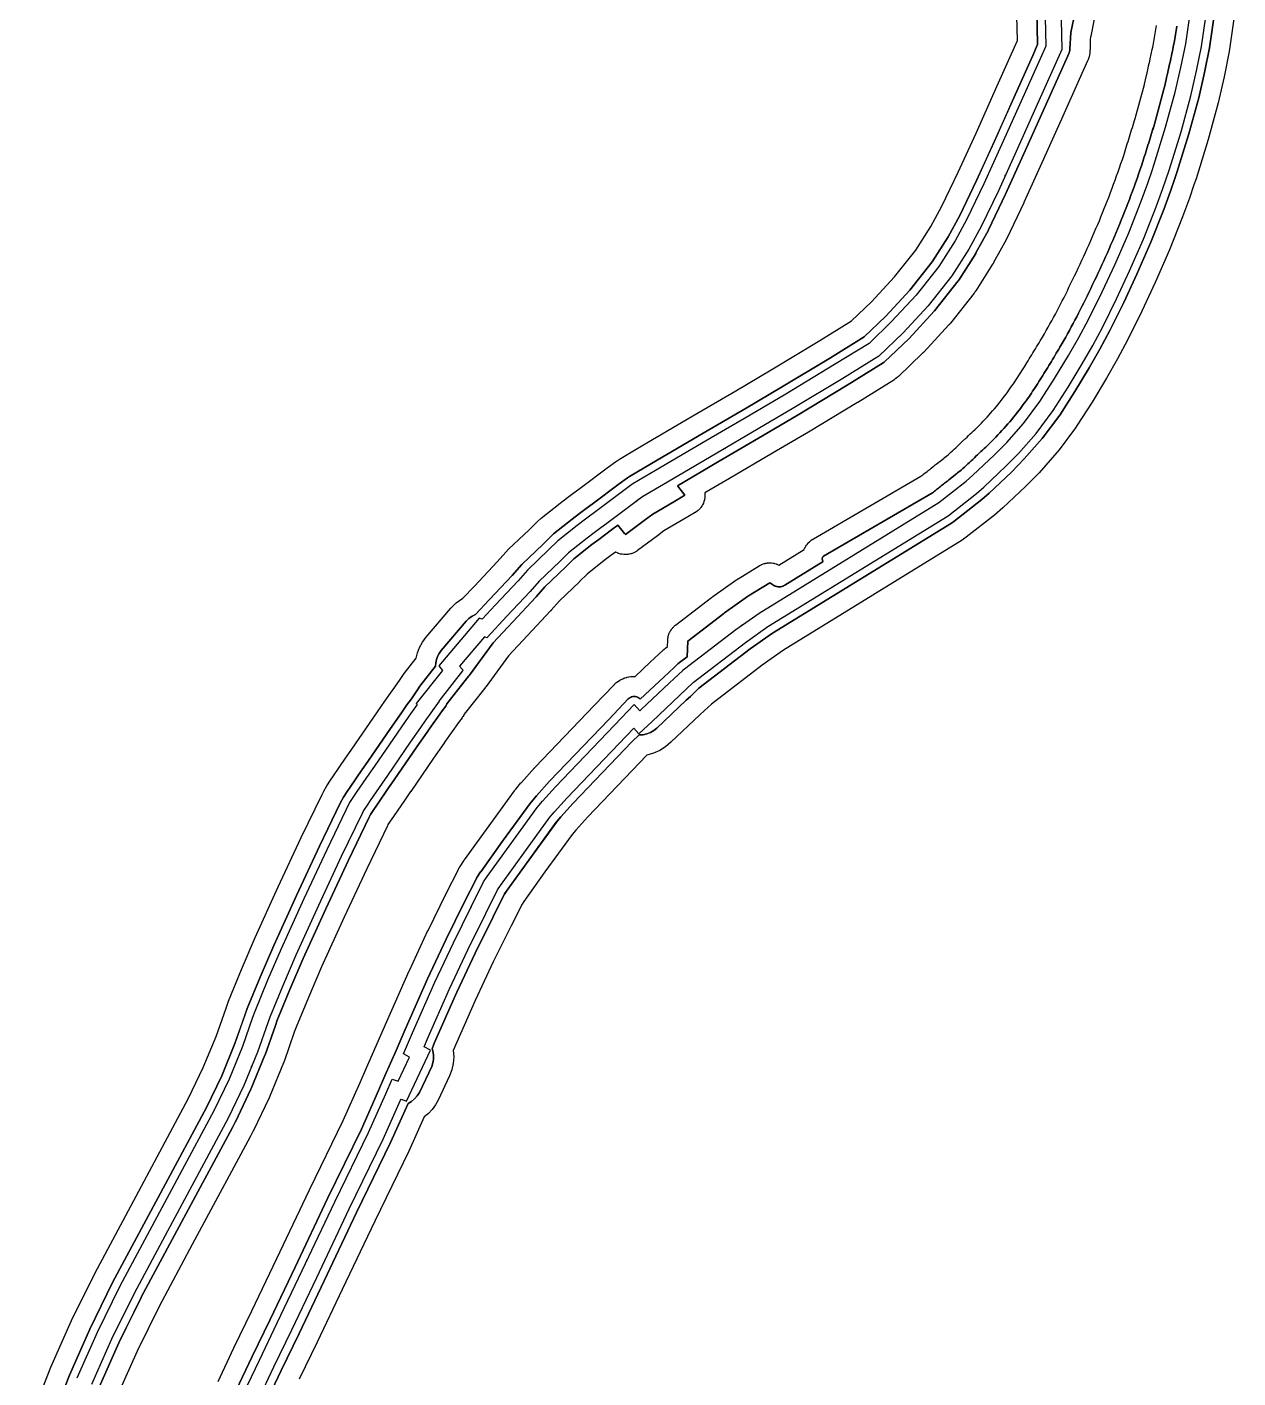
# Model space of a CAD drawing. Header units: inches. Extents: x 87989 to 118156, y 435697 to 451526.
# Drawn here: x 93017.7 to 93318.8, y 438516.4 to 438852.3 of the extents above; entities that cross this region are included whole.
import ezdxf

# ---------------------------------------------------------------- set-up
doc = ezdxf.new("R2010")
doc.units = ezdxf.units.IN
doc.header["$MEASUREMENT"] = 0
for name, color, linetype, true_color in [('As_waterkering_BWK', 7, 'Continuous', 0x7b8981), ('Beschermingszone_BWK', 7, 'Continuous', 0xcf890d), ('Grens_bebouwingsvrije_zone_BWK', 7, 'Continuous', 0x6789ae), ('Kernzone_BWK', 7, 'Continuous', 0xcb89af), ('Kunstwerken_BWK', 7, 'Continuous', 0xc78952), ('Referentiepunten_BWK', 7, 'Continuous', 0x178980)]:
    doc.layers.add(name, color=color, linetype=linetype, true_color=true_color)

msp = doc.modelspace()

# ---------------------------------------------------------------- linework, layer by layer
at = {"layer": 'As_waterkering_BWK'}
for points in [[(93274.6875, 438861.4364), (93275.0331, 438846.6803), (93273.302, 438842.765), (93268.591, 438832.233), (93263.707, 438821.354), (93259.243, 438811.561), (93255, 438802.705), (93251.917, 438797.057), (93247.699, 438790.421), (93241.829, 438782.972), (93235.564, 438776.213), (93229.546, 438770.441), (93220.617, 438764.916), (93208.433, 438757.59), (93199.553, 438752.336), (93188.849, 438746.095), (93176.023, 438738.547), (93170.6062, 438735.3728), (93170.5238, 438735.3122)], [(93199.7561, 438706.5737), (93244.4811, 438734.0652), (93251.2695, 438739.4019), (93252.9174, 438740.8516), (93258.3029, 438745.9357), (93261.3196, 438748.975), (93265.5096, 438753.7283), (93269.5572, 438759.1937), (93273.1968, 438764.868), (93276.6726, 438770.5935), (93279.2268, 438775.0484), (93281.6299, 438779.5875), (93285.0147, 438786.4095), (93288.2423, 438793.3055), (93291.6459, 438801.0938), (93294.7692, 438808.9981), (93296.3944, 438813.4303), (93297.4691, 438816.5754), (93297.9321, 438817.9335), (93300.8206, 438827.3512), (93303.2296, 438836.1004), (93304.6349, 438842.2168), (93305.827, 438848.0825), (93307.8987, 438862.6963)], [(93170.5238, 438735.3122), (93168.5225, 438733.843), (93162.2, 438729.11), (93160.109, 438727.536), (93160.096, 438727.526), (93158.731, 438726.498), (93158.725, 438726.495), (93156.989, 438725.187), (93152.389, 438721.535), (93150.224, 438719.404), (93145.082, 438714.5), (93142.816, 438711.914), (93137.049, 438705.775), (93132.1172, 438700.4717), (93132.1015, 438700.4521), (93131.4798, 438700.6667), (93125.3034, 438693.3741), (93125.8987, 438692.6299), (93126.1604, 438692.3817), (93126.026, 438692.206), (93120.127, 438684.715), (93120.224, 438684.638), (93118.179, 438681.794), (93117.095, 438680.272), (93115.914, 438678.614), (93115.589, 438678.142), (93113.043, 438674.447), (93107.395, 438666.227), (93106.007, 438664.26), (93103.077, 438659.962), (93102.3309, 438658.8556), (93101.41, 438657.49), (93101.038, 438656.72), (93095.88, 438646.04), (93090.21, 438633.88), (93084.57, 438621.5), (93081.24, 438613.75), (93078.1055, 438606.1334), (93077.6018, 438604.7215), (93075.065, 438597.443), (93071.631, 438589.115), (93067.74, 438580.99), (93052.675, 438552.903), (93044.36, 438537.4), (93038.79, 438526.05), (93033.82, 438514.85)], [(93071.61, 438512.595), (93075.508, 438520.891), (93079.974, 438530.116), (93086.184, 438543.149), (93094.276, 438560.192), (93102.685, 438577.463), (93106.969, 438587.072), (93108.5652, 438590.7237), (93110.0123, 438590.208), (93112.8345, 438596.2053), (93111.3241, 438597.0352), (93113.587, 438602.212), (93119.163, 438614.791), (93123.742, 438624.626), (93128.252, 438633.712), (93131.266, 438639.742), (93132.174, 438641.125), (93137.614, 438648.672), (93144.617, 438658.283), (93145.909, 438659.824), (93149.128, 438663.405), (93163.816, 438678.75), (93168.689, 438683.849), (93170.097, 438682.267), (93170.386, 438682.54), (93177.504, 438689.257), (93178.547, 438690.241), (93180.761, 438692.33), (93180.786, 438692.35), (93181.223, 438692.685), (93194.0105, 438702.5135), (93199.7561, 438706.5737)]]:
    msp.add_lwpolyline(points, dxfattribs=at)
at = {"layer": 'Beschermingszone_BWK'}
for points in [[(93035.6836, 438514.1172), (93040.5938, 438525.1875), (93040.6191, 438525.2383), (93046.123, 438536.4531), (93046.1484, 438536.5039), (93054.4375, 438551.957), (93068.7988, 438578.7305), (93069.502, 438580.043), (93069.543, 438580.125), (93073.4355, 438588.25), (93073.4805, 438588.3516), (93076.9141, 438596.6797), (93076.9531, 438596.7852), (93079.4883, 438604.0547), (93079.9727, 438605.418), (93080.3535, 438606.3438), (93083.084, 438612.9727), (93086.3984, 438620.6914), (93092.0254, 438633.043), (93097.6875, 438645.1836), (93102.8398, 438655.8516), (93103.1484, 438656.4922), (93103.9883, 438657.7383), (93104.7324, 438658.8398), (93107.6504, 438663.1211), (93109.0371, 438665.0859), (93114.6914, 438673.3125), (93117.2363, 438677.0078), (93117.5527, 438677.4648), (93118.7246, 438679.1133), (93119.8047, 438680.6289), (93120.9746, 438682.2539), (93121.8477, 438683.4688), (93121.9648, 438683.6367), (93122.0566, 438683.8203), (93122.1191, 438684.0117), (93127.6055, 438690.9805), (93127.748, 438691.168), (93133.668, 438699.207), (93138.5098, 438704.4102), (93144.2734, 438710.543), (93144.3203, 438710.5977), (93146.5273, 438713.1133), (93151.6152, 438717.9688), (93153.7168, 438720.0352), (93158.2129, 438723.6055), (93159.9258, 438724.8945), (93161.3145, 438725.9414), (93163.4004, 438727.5117), (93164.6387, 438728.4375), (93166.3203, 438726.3672), (93166.5313, 438726.1055), (93171.5, 438729.8281), (93173.3574, 438731.1914), (93178.5547, 438734.2344), (93181.2988, 438735.8516), (93179.5449, 438738.1016), (93179.4531, 438738.2461), (93189.8594, 438744.3711), (93200.5664, 438750.6133), (93209.457, 438755.8711), (93221.6582, 438763.207), (93230.5977, 438768.7422), (93230.832, 438768.9102), (93230.9297, 438768.9961), (93236.9492, 438774.7695), (93237.0313, 438774.8516), (93243.2949, 438781.6133), (93243.4004, 438781.7344), (93249.2695, 438789.1836), (93249.3867, 438789.3477), (93253.6055, 438795.9844), (93253.6719, 438796.0977), (93256.7559, 438801.7461), (93256.8027, 438801.8398), (93261.0547, 438810.7148), (93265.5293, 438820.5313), (93270.416, 438831.4141), (93275.1289, 438841.9531), (93276.8613, 438845.8711), (93276.9609, 438846.1484), (93277.0176, 438846.4336), (93277.0332, 438846.7266), (93277.3008, 438850.9102), (93278.3008, 438856.0391)], [(93283.043, 438854.2383), (93282.207, 438849.9492), (93282.1992, 438849.9063), (93282.1797, 438849.8164), (93282.168, 438849.7734), (93282.0527, 438849.2734), (93282.0313, 438846.7578), (93282.0293, 438846.5703), (93282.0254, 438846.4766), (93282.0117, 438846.1836), (93282.0098, 438846.1484), (93281.9961, 438846.0039), (93281.9492, 438845.6289), (93281.9219, 438845.457), (93281.8652, 438845.1719), (93281.8242, 438845.0039), (93281.7246, 438844.6406), (93281.6816, 438844.5039), (93281.6699, 438844.4648), (93281.5703, 438844.1914), (93281.5391, 438844.1055), (93281.4707, 438843.9336), (93281.459, 438843.9023), (93281.4355, 438843.8477), (93279.6973, 438839.9219), (93274.9785, 438829.3711), (93270.084, 438818.4688), (93265.5938, 438808.6172), (93265.5742, 438808.5742), (93261.3125, 438799.6797), (93261.2988, 438799.6523), (93261.2695, 438799.5898), (93261.2539, 438799.5625), (93261.2051, 438799.4688), (93261.1914, 438799.4375), (93261.1602, 438799.3789), (93261.1445, 438799.3516), (93258.0605, 438793.7031), (93258.041, 438793.668), (93257.9961, 438793.5859), (93257.9785, 438793.5586), (93257.9121, 438793.4453), (93257.8906, 438793.4063), (93257.8457, 438793.3359), (93257.8242, 438793.3008), (93253.6074, 438786.6641), (93253.5742, 438786.6172), (93253.502, 438786.5078), (93253.4648, 438786.457), (93253.3477, 438786.2891), (93253.3105, 438786.2383), (93253.2363, 438786.1367), (93253.2168, 438786.1133), (93253.1973, 438786.0898), (93247.3262, 438778.6406), (93247.2949, 438778.6016), (93247.2324, 438778.5234), (93247.1992, 438778.4844), (93247.0957, 438778.3633), (93247.0684, 438778.332), (93246.9961, 438778.25), (93246.9629, 438778.2148), (93240.6973, 438771.4531), (93240.6719, 438771.4258), (93240.6211, 438771.375), (93240.5957, 438771.3477), (93240.5137, 438771.2656), (93240.4941, 438771.2422), (93240.4355, 438771.1875), (93240.4102, 438771.1602), (93234.3906, 438765.3906), (93234.3613, 438765.3594), (93234.3008, 438765.3047), (93234.2695, 438765.2773), (93234.1602, 438765.1797), (93234.0703, 438765.1016), (93233.8652, 438764.9375), (93233.8184, 438764.8984), (93233.7617, 438764.8555), (93233.5293, 438764.6875), (93233.4551, 438764.6367), (93233.3047, 438764.5352), (93233.2285, 438764.4883), (93224.2754, 438758.9492), (93224.248, 438758.9336), (93212.0195, 438751.5781), (93203.0977, 438746.3008), (93192.3867, 438740.0547), (93186.2598, 438736.4492), (93186.2656, 438736.3945), (93186.293, 438735.9688), (93186.2988, 438735.8047), (93186.293, 438735.6406), (93186.2852, 438735.5469), (93186.2422, 438735.125), (93186.2344, 438735.0547), (93186.207, 438734.8945), (93186.166, 438734.7227), (93186.0469, 438734.2969), (93186.0078, 438734.168), (93185.9492, 438734.0156), (93185.8984, 438733.9023), (93185.7168, 438733.5156), (93185.7012, 438733.4844), (93185.623, 438733.3398), (93185.5371, 438733.1992), (93185.502, 438733.1484), (93185.2578, 438732.8047), (93185.1973, 438732.7188), (93185.0938, 438732.5938), (93184.9844, 438732.4766), (93184.6836, 438732.1758), (93184.5625, 438732.0625), (93184.4355, 438731.957), (93184.3594, 438731.9023), (93184.0137, 438731.6563), (93183.9551, 438731.6172), (93183.8359, 438731.543), (93181.0859, 438729.9258), (93176.1074, 438727.0078), (93174.4785, 438725.8086), (93169.5293, 438722.1055), (93169.4199, 438722.0273), (93169.3535, 438721.9844), (93168.9961, 438721.7617), (93168.9219, 438721.7188), (93168.7773, 438721.6406), (93168.625, 438721.5703), (93168.2285, 438721.4102), (93168.084, 438721.3555), (93167.9277, 438721.3086), (93167.8262, 438721.2813), (93167.4121, 438721.1914), (93167.3555, 438721.1797), (93167.1953, 438721.1523), (93167.0313, 438721.1367), (93166.9941, 438721.1328), (93166.5723, 438721.1133), (93166.4473, 438721.1094), (93166.2832, 438721.1133), (93166.1504, 438721.125), (93165.7148, 438721.1797), (93165.5391, 438721.207), (93165.3809, 438721.2422), (93165.3164, 438721.2617), (93164.9121, 438721.3828), (93164.8184, 438721.4102), (93164.666, 438721.4688), (93164.5176, 438721.5352), (93164.1387, 438721.7227), (93164.0723, 438721.7578), (93162.9336, 438720.9023), (93161.2715, 438719.6484), (93157.0332, 438716.2852), (93155.1094, 438714.3906), (93155.0801, 438714.3633), (93150.1406, 438709.6523), (93148.0664, 438707.2852), (93148.0371, 438707.2539), (93147.9609, 438707.168), (93147.9316, 438707.1367), (93142.1621, 438700.9961), (93137.4941, 438695.9766), (93131.8828, 438688.3555), (93131.7813, 438688.2109), (93131.7188, 438688.125), (93131.5645, 438687.9258), (93131.5449, 438687.8984), (93126.4551, 438681.4375), (93126.4355, 438681.3984), (93126.3652, 438681.2656), (93126.3457, 438681.2344), (93126.1543, 438680.9141), (93126.0879, 438680.8086), (93126.0508, 438680.7578), (93125.9219, 438680.5703), (93125.0332, 438679.3359), (93123.8711, 438677.7188), (93122.7969, 438676.2109), (93121.6484, 438674.5977), (93121.3535, 438674.1719), (93118.8105, 438670.4805), (93113.1484, 438662.2383), (93113.1309, 438662.2148), (93111.7598, 438660.2695), (93108.8711, 438656.0352), (93107.4941, 438653.9922), (93107.3418, 438653.6758), (93102.2031, 438643.0391), (93096.5664, 438630.9492), (93090.9707, 438618.668), (93087.6934, 438611.0352), (93084.6426, 438603.625), (93084.2031, 438602.3945), (93081.6758, 438595.1406), (93081.6641, 438595.1055), (93081.6387, 438595.0391), (93081.627, 438595.0078), (93081.5879, 438594.9023), (93081.5742, 438594.8711), (93081.5488, 438594.8086), (93081.5371, 438594.7734), (93078.1016, 438586.4453), (93078.0898, 438586.4141), (93078.0625, 438586.3516), (93078.0469, 438586.3203), (93078.002, 438586.2188), (93077.9883, 438586.1875), (93077.959, 438586.1211), (93077.9434, 438586.0898), (93074.041, 438577.9414), (93074.0215, 438577.9023), (93073.9492, 438577.7578), (93073.9219, 438577.707), (93073.2051, 438576.3672), (93058.8438, 438549.5938), (93050.5859, 438534.1992), (93045.1348, 438523.0898), (93040.2813, 438512.1523)], [(93065.2676, 438515.5547), (93069.1895, 438523.9063), (93073.6641, 438533.1484), (93079.8633, 438546.1563), (93087.9668, 438563.2266), (93096.3379, 438580.4141), (93100.5645, 438589.8984), (93102.1504, 438593.5273), (93107.1797, 438605.0313), (93112.7813, 438617.6641), (93112.8008, 438617.707), (93117.4199, 438627.6328), (93117.4453, 438627.6836), (93121.9863, 438636.832), (93125.0039, 438642.8711), (93125.0391, 438642.9375), (93125.1074, 438643.0664), (93125.1426, 438643.1289), (93125.2617, 438643.3359), (93125.2988, 438643.3984), (93125.375, 438643.5234), (93125.4141, 438643.5859), (93126.3438, 438644.9961), (93126.3672, 438645.0352), (93126.4492, 438645.1523), (93126.4805, 438645.1953), (93131.9453, 438652.7813), (93138.959, 438662.4063), (93138.9844, 438662.4375), (93139.043, 438662.5156), (93139.0625, 438662.5391), (93139.1465, 438662.6484), (93139.1719, 438662.6797), (93139.2266, 438662.7461), (93139.2539, 438662.7813), (93140.5586, 438664.3398), (93140.5859, 438664.3711), (93140.6641, 438664.4609), (93140.6895, 438664.4883), (93143.9355, 438668.0977), (93143.9609, 438668.1289), (93144.0313, 438668.2031), (93144.0586, 438668.2305), (93158.7578, 438683.5898), (93163.6289, 438688.6836), (93163.668, 438688.7266), (93163.7012, 438688.7578), (93163.8496, 438688.9023), (93163.9258, 438688.9727), (93164.1777, 438689.1953), (93164.3203, 438689.3125), (93164.6621, 438689.5664), (93164.7715, 438689.6445), (93164.832, 438689.6836), (93165.1113, 438689.8594), (93165.1914, 438689.9063), (93165.291, 438689.9648), (93165.6582, 438690.1523), (93165.7012, 438690.1758), (93165.8438, 438690.2383), (93166.1523, 438690.3672), (93166.3086, 438690.4258), (93166.3438, 438690.4375), (93166.7344, 438690.5664), (93166.8574, 438690.6016), (93166.9336, 438690.6211), (93167.2559, 438690.6953), (93167.3379, 438690.7148), (93167.457, 438690.7344), (93167.8652, 438690.793), (93167.9063, 438690.8008), (93168.0703, 438690.8164), (93168.4004, 438690.8398), (93168.5625, 438690.8438), (93168.6074, 438690.8438), (93168.9785, 438690.8359), (93172.6992, 438694.3477), (93173.7637, 438695.3516), (93175.957, 438697.4219), (93175.998, 438697.4609), (93176.0801, 438697.5352), (93176.1152, 438697.5625), (93176.2578, 438697.6875), (93176.3008, 438697.7227), (93176.3867, 438697.793), (93176.4336, 438697.832), (93176.4902, 438697.8789), (93176.5137, 438697.8945), (93176.9668, 438698.2422), (93177.0273, 438699.7773), (93177.0313, 438699.8555), (93177.0391, 438699.9609), (93177.0801, 438700.3242), (93177.0859, 438700.3828), (93177.1133, 438700.543), (93177.1445, 438700.6875), (93177.2402, 438701.0508), (93177.2891, 438701.2148), (93177.3516, 438701.3789), (93177.5, 438701.7266), (93177.5586, 438701.8555), (93177.6348, 438702), (93177.666, 438702.0547), (93177.8574, 438702.3672), (93177.9121, 438702.4531), (93178.0078, 438702.5859), (93178.0723, 438702.6641), (93178.3066, 438702.9453), (93178.3477, 438702.9922), (93178.459, 438703.1133), (93178.5625, 438703.2109), (93178.8438, 438703.4609), (93178.9766, 438703.5703), (93187.9375, 438710.457), (93187.9766, 438710.4883), (93188.1777, 438710.6367), (93188.2188, 438710.6641), (93193.9844, 438714.7422), (93194.0176, 438714.7617), (93194.084, 438714.8086), (93194.1113, 438714.8281), (93194.3848, 438715.0078), (93194.418, 438715.0273), (93194.4863, 438715.0703), (93194.5195, 438715.0938), (93199.7793, 438718.3281), (93199.8398, 438718.3633), (93199.9453, 438718.418), (93200.2852, 438718.5937), (93200.3223, 438718.6133), (93200.4707, 438718.6797), (93200.6289, 438718.7383), (93200.9961, 438718.8633), (93201.1406, 438718.9063), (93201.3008, 438718.9414), (93201.3652, 438718.957), (93201.7402, 438719.0195), (93201.8379, 438719.0352), (93202, 438719.0508), (93202.1191, 438719.0547), (93202.5, 438719.0625), (93202.5449, 438719.0625), (93202.707, 438719.0586), (93202.875, 438719.0391), (93203.2559, 438718.9883), (93203.4082, 438718.9648), (93203.5684, 438718.9258), (93203.6289, 438718.9102), (93203.9941, 438718.8008), (93204.0898, 438718.7695), (93204.2422, 438718.7148), (93204.3496, 438718.668), (93204.6875, 438718.5078), (93210.9316, 438722.3477), (93210.9844, 438722.4648), (93211.041, 438722.5898), (93211.0918, 438722.6914), (93211.1387, 438722.7813), (93211.1699, 438722.8438), (93211.2344, 438722.9648), (93211.2695, 438723.0234), (93211.3574, 438723.168), (93211.5469, 438723.4492), (93211.6426, 438723.582), (93211.7031, 438723.6602), (93211.7559, 438723.7305), (93211.7852, 438723.7656), (93211.8457, 438723.8398), (93211.9121, 438723.918), (93211.998, 438724.0117), (93212.25, 438724.2695), (93212.2754, 438724.2969), (93212.3809, 438724.3984), (93212.4453, 438724.4531), (93212.4648, 438724.4727), (93212.5273, 438724.5273), (93212.6406, 438724.6172), (93212.7266, 438724.6797), (93213.0762, 438724.9258), (93213.125, 438724.9609), (93213.2578, 438725.043), (93239.998, 438740.5859), (93240.2266, 438740.7695), (93240.4785, 438740.9688), (93240.7363, 438741.1758), (93241.5117, 438741.7891), (93241.7676, 438741.9883), (93242.0215, 438742.1875), (93242.2754, 438742.3867), (93242.5293, 438742.5898), (93243.0527, 438743), (93243.3086, 438743.1992), (93243.5664, 438743.4023), (93243.8164, 438743.5977), (93245.7422, 438745.1172), (93245.8066, 438745.1719), (93245.8555, 438745.2148), (93245.9492, 438745.293), (93245.998, 438745.332), (93246.7539, 438745.9297), (93247.4277, 438746.5547), (93247.8281, 438746.9258), (93248.2344, 438747.3047), (93248.6387, 438747.6836), (93249.4453, 438748.4375), (93250.25, 438749.1914), (93251.0527, 438749.9531), (93251.457, 438750.332), (93251.8594, 438750.7148), (93252.2559, 438751.0938), (93252.6563, 438751.4727), (93253.0586, 438751.8555), (93253.0938, 438751.8906), (93253.3867, 438752.1602), (93253.5313, 438752.3047), (93253.5879, 438752.3594), (93253.6895, 438752.457), (93254.0449, 438752.8125), (93254.543, 438753.3047), (93255.0234, 438753.8008), (93255.5039, 438754.2969), (93256.4453, 438755.3047), (93257.3691, 438756.3281), (93257.8203, 438756.8516), (93258.2715, 438757.3711), (93259.1543, 438758.4336), (93259.5859, 438758.9727), (93260.0156, 438759.5078), (93260.4277, 438760.0469), (93260.752, 438760.4727), (93261.0801, 438760.918), (93261.4082, 438761.3555), (93262.0488, 438762.2422), (93262.3672, 438762.6953), (93262.6836, 438763.1445), (93262.998, 438763.5977), (93263.3086, 438764.0508), (93263.6152, 438764.5039), (93263.9219, 438764.9609), (93264.5234, 438765.8789), (93264.8184, 438766.3398), (93265.1133, 438766.8047), (93265.4063, 438767.2734), (93265.7148, 438767.7695), (93266.3262, 438768.7539), (93266.6328, 438769.2539), (93266.9395, 438769.75), (93267.543, 438770.7383), (93267.8438, 438771.2344), (93268.1484, 438771.7305), (93268.4492, 438772.2305), (93268.748, 438772.7227), (93269.0449, 438773.2227), (93269.3496, 438773.7266), (93269.6465, 438774.2227), (93269.9414, 438774.7188), (93270.2305, 438775.2031), (93270.6934, 438776), (93271.1563, 438776.8125), (93271.6191, 438777.6211), (93272.0723, 438778.4375), (93272.5273, 438779.2539), (93272.9727, 438780.0781), (93273.418, 438780.8984), (93273.8535, 438781.7227), (93274.291, 438782.5508), (93274.7188, 438783.3828), (93275.1465, 438784.2109), (93275.5645, 438785.0469), (93275.9824, 438785.8828), (93276.3926, 438786.7227), (93276.8027, 438787.5625), (93277.2148, 438788.4297), (93277.7012, 438789.4219), (93278.166, 438790.3906), (93278.6309, 438791.3594), (93279.0898, 438792.3359), (93279.5488, 438793.3086), (93280, 438794.2813), (93280.4531, 438795.2617), (93280.8984, 438796.2422), (93281.3438, 438797.2188), (93281.7813, 438798.1992), (93282.2207, 438799.1836), (93282.6523, 438800.168), (93283.084, 438801.1563), (93283.5098, 438802.1445), (93283.9355, 438803.1328), (93284.3477, 438804.1094), (93284.7578, 438805.1016), (93285.166, 438806.1055), (93285.5723, 438807.1133), (93285.9707, 438808.125), (93286.3691, 438809.1328), (93286.7578, 438810.1484), (93287.1465, 438811.1641), (93287.5273, 438812.1797), (93287.9063, 438813.1992), (93288.2773, 438814.2188), (93288.6465, 438815.2422), (93289.0078, 438816.2656), (93289.3691, 438817.2891), (93289.7207, 438818.3203), (93290.0742, 438819.3477), (93290.4043, 438820.3438), (93290.5781, 438820.8906), (93290.7598, 438821.4688), (93290.9414, 438822.0469), (93291.123, 438822.625), (93291.3027, 438823.1992), (93291.4824, 438823.7852), (93291.6641, 438824.3633), (93291.8398, 438824.9375), (93292.0176, 438825.5195), (93292.1973, 438826.1016), (93292.375, 438826.6836), (93292.5508, 438827.2578), (93292.7266, 438827.8398), (93292.9023, 438828.4219), (93293.0762, 438829), (93293.2324, 438829.5273), (93295.5547, 438838.0078), (93295.5664, 438838.0547), (93295.8066, 438839.1016), (93296.207, 438840.8594), (93296.4707, 438842.0273), (93296.6016, 438842.6133), (93296.7324, 438843.1953), (93296.8613, 438843.7813), (93296.9922, 438844.3711), (93297.25, 438845.543), (93297.5059, 438846.7148), (93297.625, 438847.2578), (93297.7129, 438847.707), (93297.8066, 438848.1992), (93297.9004, 438848.6953), (93297.9922, 438849.1992), (93298.082, 438849.6953), (93298.168, 438850.1875), (93298.2539, 438850.6875), (93298.3379, 438851.1875), (93298.4199, 438851.6836), (93298.498, 438852.1797), (93298.5762, 438852.6797)], [(93303.5957, 438852.4414), (93303.5195, 438851.9258), (93303.4375, 438851.4062), (93303.3555, 438850.8867), (93303.2695, 438850.3672), (93303.1836, 438849.8516), (93303.0957, 438849.3359), (93303.0059, 438848.8164), (93302.9102, 438848.3008), (93302.8164, 438847.7852), (93302.7207, 438847.2695), (93302.6211, 438846.7539), (93302.5195, 438846.2383), (93302.3926, 438845.6484), (93302.2637, 438845.0586), (93302.1348, 438844.4688), (93302.0039, 438843.8789), (93301.873, 438843.2891), (93301.7422, 438842.6992), (93301.6133, 438842.1094), (93301.4805, 438841.5234), (93301.3496, 438840.9336), (93301.2168, 438840.3438), (93301.082, 438839.7539), (93300.9492, 438839.1641), (93300.8145, 438838.5742), (93300.6816, 438837.9883), (93300.5469, 438837.3984), (93300.4102, 438836.8086), (93298.0391, 438828.1484), (93297.8652, 438827.5625), (93297.6895, 438826.9805), (93297.5117, 438826.3945), (93297.3359, 438825.8086), (93297.1563, 438825.2227), (93296.9785, 438824.6367), (93296.7988, 438824.0547), (93296.6191, 438823.4688), (93296.4395, 438822.8867), (93296.2578, 438822.3008), (93296.0762, 438821.7188), (93295.8945, 438821.1328), (93295.7129, 438820.5508), (93295.5293, 438819.9648), (93295.3457, 438819.3828), (93295.1602, 438818.8008), (93294.8105, 438817.7461), (93294.4512, 438816.6992), (93294.0918, 438815.6484), (93293.7246, 438814.6055), (93293.3555, 438813.5586), (93292.9766, 438812.5156), (93292.5996, 438811.4727), (93292.2109, 438810.4336), (93291.8223, 438809.3945), (93291.4258, 438808.3594), (93291.0293, 438807.3242), (93290.623, 438806.293), (93290.2168, 438805.2617), (93289.8008, 438804.2305), (93289.3848, 438803.2031), (93288.9609, 438802.1797), (93288.5352, 438801.1719), (93288.1035, 438800.168), (93287.6719, 438799.1641), (93287.2324, 438798.1641), (93286.7949, 438797.1602), (93286.3477, 438796.1641), (93285.9023, 438795.1641), (93285.4492, 438794.1719), (93284.9961, 438793.1758), (93284.5371, 438792.1836), (93284.0781, 438791.1914), (93283.6113, 438790.2031), (93283.1465, 438789.2148), (93282.6738, 438788.2266), (93282.1992, 438787.2422), (93281.7207, 438786.2617), (93281.3086, 438785.3906), (93280.8867, 438784.5273), (93280.4648, 438783.6641), (93280.0332, 438782.8047), (93279.6035, 438781.9453), (93279.1641, 438781.0938), (93278.7246, 438780.2383), (93278.2754, 438779.3867), (93277.8262, 438778.5391), (93277.3672, 438777.6953), (93276.9102, 438776.8477), (93276.4434, 438776.0078), (93275.9766, 438775.168), (93275.5, 438774.3359), (93275.0234, 438773.5), (93274.5391, 438772.6719), (93274.2402, 438772.1641), (93273.9395, 438771.6602), (93273.6367, 438771.1523), (93273.334, 438770.6484), (93273.0313, 438770.1445), (93272.7266, 438769.6406), (93272.4238, 438769.1406), (93272.1172, 438768.6367), (93271.8125, 438768.1328), (93271.5059, 438767.6328), (93271.1973, 438767.1289), (93270.8887, 438766.6289), (93270.5801, 438766.1289), (93270.2715, 438765.6289), (93269.9609, 438765.1289), (93269.6504, 438764.6289), (93269.3438, 438764.1406), (93269.0332, 438763.6523), (93268.7227, 438763.1641), (93268.4043, 438762.6797), (93268.0879, 438762.1953), (93267.7656, 438761.7148), (93267.4414, 438761.2344), (93267.1133, 438760.7578), (93266.7852, 438760.2813), (93266.4512, 438759.8086), (93266.1172, 438759.3359), (93265.7793, 438758.8672), (93265.4395, 438758.3984), (93265.0957, 438757.9336), (93264.75, 438757.4688), (93264.4004, 438757.0117), (93263.9512, 438756.4258), (93263.4902, 438755.8477), (93263.0293, 438755.2734), (93262.5566, 438754.7031), (93262.0859, 438754.1367), (93261.6016, 438753.5781), (93261.1191, 438753.0195), (93260.625, 438752.4727), (93260.1309, 438751.9219), (93259.627, 438751.3828), (93259.123, 438750.8438), (93258.6074, 438750.3164), (93258.0938, 438749.7852), (93257.5684, 438749.2656), (93257.0449, 438748.7461), (93256.5098, 438748.2383), (93256.1074, 438747.8555), (93255.7031, 438747.4687), (93255.2988, 438747.0859), (93254.8945, 438746.7031), (93254.4883, 438746.3203), (93254.084, 438745.9375), (93253.6777, 438745.5547), (93253.2715, 438745.1719), (93252.8652, 438744.7891), (93252.459, 438744.4102), (93252.0527, 438744.0273), (93251.6445, 438743.6484), (93251.2363, 438743.2656), (93250.8281, 438742.8867), (93250.4199, 438742.5078), (93250.0098, 438742.1289), (93249.0996, 438741.4102), (93248.9395, 438741.2695), (93246.9004, 438739.6602), (93246.6445, 438739.4609), (93246.3887, 438739.2617), (93246.1348, 438739.0625), (93245.8789, 438738.8633), (93245.623, 438738.6602), (93245.3691, 438738.4609), (93245.1152, 438738.2617), (93244.8613, 438738.0586), (93244.6055, 438737.8594), (93244.3516, 438737.6602), (93244.0977, 438737.457), (93243.8438, 438737.2578), (93243.5898, 438737.0547), (93243.3379, 438736.8555), (93243.082, 438736.6523), (93242.8301, 438736.4492), (93215.7695, 438720.7187), (93215.7051, 438720.6641), (93215.6543, 438720.5977), (93215.5996, 438720.5234), (93215.5586, 438720.4453), (93215.5156, 438720.3594), (93215.4922, 438720.2695), (93215.4668, 438720.1758), (93215.4609, 438720.0781), (93215.4551, 438719.9844), (93215.4707, 438719.8867), (93215.4863, 438719.7969), (93215.5195, 438719.707), (93215.5508, 438719.6211), (93215.5977, 438719.5469), (93215.6426, 438719.4727), (93215.6992, 438719.4102), (93206.1406, 438713.5313), (93206.0098, 438713.4375), (93205.8652, 438713.3594), (93205.7188, 438713.2813), (93205.5625, 438713.2266), (93205.4023, 438713.168), (93205.2363, 438713.1367), (93205.0684, 438713.1016), (93204.8965, 438713.0898), (93204.7246, 438713.0781), (93204.5547, 438713.0938), (93204.3848, 438713.1094), (93204.2188, 438713.1484), (93204.0566, 438713.1836), (93203.9023, 438713.2422), (93203.752, 438713.3008), (93203.6094, 438713.3789), (93202.3984, 438714.0664), (93197.1387, 438710.832), (93196.8711, 438710.6563), (93191.125, 438706.5977), (93190.9629, 438706.4766), (93182.0234, 438699.6055), (93181.8906, 438695.7187), (93180.0059, 438694.2734), (93179.5469, 438693.918), (93179.3887, 438693.7852), (93178.7891, 438693.2188), (93177.1953, 438691.7148), (93176.1309, 438690.7109), (93170.2031, 438685.1563), (93169.9434, 438685.4063), (93169.6719, 438685.5898), (93169.3711, 438685.7305), (93169.0527, 438685.8164), (93168.7246, 438685.8477), (93168.3945, 438685.8281), (93168.0742, 438685.7539), (93167.7695, 438685.625), (93167.4902, 438685.4492), (93167.2422, 438685.2305), (93162.3711, 438680.1328), (93147.6621, 438664.7656), (93144.4219, 438661.1602), (93144.377, 438661.1094), (93143.084, 438659.5664), (93143, 438659.4609), (93135.9941, 438649.8438), (93130.5508, 438642.293), (93130.502, 438642.2227), (93129.5938, 438640.8398), (93129.4766, 438640.6367), (93126.4609, 438634.6055), (93121.9395, 438625.4922), (93117.3418, 438615.6172), (93111.7559, 438603.0195), (93109.4922, 438597.8359), (93106.7324, 438591.5234), (93105.1387, 438587.8789), (93100.8711, 438578.3047), (93092.4727, 438561.0586), (93084.377, 438544.0078), (93078.1719, 438530.9805), (93073.7031, 438521.7539), (93069.7891, 438513.4219)]]:
    msp.add_lwpolyline(points, dxfattribs=at)
for points in [[(93017.7493, 438504.0211, 0), (93023.6734, 438519.0914, 0), (93028.8253, 438530.7039, 0), (93034.5757, 438542.4227, 0), (93042.9813, 438558.1023, 0), (93057.9275, 438585.9678, 0), (93061.578, 438593.5906, 0), (93064.7787, 438601.3528, 0), (93067.228, 438608.3796, 0), (93067.8391, 438610.0744, 0), (93071.1006, 438618.0144, 0), (93074.5117, 438625.9515, 0), (93080.2202, 438638.4845, 0), (93085.9426, 438650.7562, 0), (93091.133, 438661.5045, 0), (93091.5053, 438662.2751, 0), (93092.2899, 438663.6401, 0), (93093.2108, 438665.0058, 0), (93093.9725, 438666.1351, 0), (93096.9687, 438670.5291, 0), (93098.3681, 438672.5127, 0), (93103.981, 438680.6823, 0), (93106.7172, 438684.653, 0), (93108.1354, 438686.6536, 0), (93109.2337, 438688.1956, 0), (93110.5224, 438690.047, 0), (93111.4849, 438691.5205, 0), (93114.4818, 438695.3261, 0), (93114.8249, 438696.7188, 0), (93115.3477, 438698.0545, 0), (93116.0411, 438699.3101, 0), (93116.8932, 438700.464, 0), (93123.0858, 438707.7759, 0), (93124.4091, 438709.0932, 0), (93126.1178, 438710.2573, 0), (93129.0128, 438713.2862, 0), (93134.6683, 438719.3067, 0), (93136.8088, 438721.7494, 0), (93137.4902, 438722.4602, 0), (93142.5695, 438727.3043, 0), (93144.6726, 438729.3745, 0), (93145.5494, 438730.1501, 0), (93150.2595, 438733.8872, 0), (93152.1139, 438735.2859, 0), (93153.4409, 438736.2842, 0), (93155.5962, 438737.9072, 0), (93161.9716, 438742.6795, 0), (93164.0416, 438744.1994, 0), (93165.0448, 438744.8633, 0), (93170.4528, 438748.0324, 0), (93183.2892, 438755.5865, 0), (93193.982, 438761.8209, 0), (93202.7982, 438767.0371, 0), (93214.8888, 438774.3066, 0), (93222.7701, 438779.1838, 0), (93227.7164, 438783.9279, 0), (93233.462, 438790.1265, 0), (93238.7144, 438796.7919, 0), (93242.4372, 438802.6487, 0), (93245.2055, 438807.7201, 0), (93249.2774, 438816.2191, 0), (93253.6849, 438825.8878, 0), (93258.5528, 438836.7313, 0), (93263.2511, 438847.2348, 0), (93263.9786, 438848.8802, 0), (93263.689, 438861.3076, 0)], [(93268.6883, 438861.3662, 0), (93269.0033, 438847.8802, 0), (93267.8197, 438845.2031, 0), (93263.1156, 438834.6866, 0), (93258.2404, 438823.827, 0), (93253.8072, 438814.1018, 0), (93249.6575, 438805.4405, 0), (93246.7462, 438800.107, 0), (93242.7983, 438793.896, 0), (93237.2652, 438786.8745, 0), (93231.2835, 438780.4211, 0), (93225.8501, 438775.2098, 0), (93217.4925, 438770.0381, 0), (93205.3595, 438762.7429, 0), (93196.5143, 438757.5096, 0), (93185.8164, 438751.2722, 0), (93172.9847, 438743.7208, 0), (93167.5727, 438740.5495, 0), (93167.0005, 438740.169, 0), (93164.9493, 438738.6629, 0), (93158.5979, 438733.9084, 0), (93156.4689, 438732.3055, 0), (93155.1227, 438731.2925, 0), (93153.3184, 438729.9326, 0), (93148.6583, 438726.2341, 0), (93148.1801, 438725.8111, 0), (93146.0491, 438723.713, 0), (93140.7552, 438718.6481, 0), (93138.3718, 438715.9464, 0), (93132.6656, 438709.872, 0), (93129.2874, 438706.2394, 0), (93128.4002, 438705.8116, 0), (93127.5973, 438705.2413, 0), (93126.9013, 438704.5444, 0), (93120.716, 438697.2413, 0), (93120.2206, 438696.5624, 0), (93119.825, 438695.8209, 0), (93119.5369, 438695.0314, 0), (93119.362, 438694.2094, 0), (93119.3037, 438693.371, 0), (93115.4131, 438688.4271, 0), (93114.8242, 438687.4863, 0), (93113.2997, 438685.2858, 0), (93112.2079, 438683.7529, 0), (93110.8237, 438681.8007, 0), (93108.1001, 438677.8481, 0), (93102.4712, 438669.6556, 0), (93101.077, 438667.6795, 0), (93098.1109, 438663.3291, 0), (93097.3563, 438662.2103, 0), (93096.4354, 438660.8446, 0), (93096.0074, 438660.1001, 0), (93095.6353, 438659.3297, 0), (93090.4596, 438648.6125, 0), (93084.761, 438636.3915, 0), (93079.0836, 438623.9281, 0), (93075.7094, 438616.076, 0), (93072.5056, 438608.283, 0), (93071.9434, 438606.7168, 0), (93069.4543, 438599.5756, 0), (93066.1476, 438591.5563, 0), (93062.3877, 438583.7052, 0), (93047.3875, 438555.739, 0), (93039.0231, 438540.1396, 0), (93033.3547, 438528.5885, 0), (93028.2855, 438517.1635, 0), (93022.4033, 438502.1933, 0)], [(93077.0749, 438510.1168, 0), (93080.9234, 438518.308, 0), (93085.3825, 438527.5183, 0), (93091.6023, 438540.5718, 0), (93099.6833, 438557.592, 0), (93108.1223, 438574.9281, 0), (93112.477, 438584.6926, 0), (93113.3415, 438585.2009, 0), (93114.1164, 438585.8375, 0), (93114.7829, 438586.5868, 0), (93115.3248, 438587.4306, 0), (93118.3681, 438593.9018, 0), (93118.6538, 438594.7544, 0), (93118.8074, 438595.6404, 0), (93118.8253, 438596.5393, 0), (93118.7071, 438597.4307, 0), (93118.4556, 438598.294, 0), (93119.0785, 438599.7947, 0), (93124.6258, 438612.3088, 0), (93129.1497, 438622.0255, 0), (93133.6226, 438631.0369, 0), (93136.4752, 438636.7439, 0), (93137.1178, 438637.7227, 0), (93142.4723, 438645.1511, 0), (93149.346, 438654.5846, 0), (93150.4403, 438655.8898, 0), (93153.5274, 438659.324, 0), (93168.152, 438674.6029, 0), (93169.9334, 438676.2813, 0), (93170.8941, 438676.3257, 0), (93171.8348, 438676.5252, 0), (93172.7308, 438676.8747, 0), (93173.5583, 438677.3648, 0), (93174.2953, 438677.9827, 0), (93181.6217, 438684.893, 0), (93182.6645, 438685.8768, 0), (93184.8042, 438687.8702, 0), (93197.5715, 438697.683, 0), (93203.0618, 438701.5627, 0), (93247.6231, 438728.9536, 0), (93248.1893, 438729.3483, 0), (93255.1052, 438734.791, 0), (93256.9584, 438736.4177, 0), (93262.4916, 438741.6408, 0), (93265.6993, 438744.8779, 0), (93270.1709, 438749.9591, 0), (93274.4932, 438755.7885, 0), (93278.2864, 438761.6915, 0), (93281.8396, 438767.5445, 0), (93284.4807, 438772.1526, 0), (93286.9686, 438776.8504, 0), (93290.4193, 438783.8044, 0), (93293.7084, 438790.8325, 0), (93297.185, 438798.79, 0), (93300.3759, 438806.8629, 0), (93302.0498, 438811.4275, 0), (93303.1474, 438814.6373, 0), (93303.6397, 438816.0858, 0), (93306.5811, 438825.6751, 0), (93309.0458, 438834.6322, 0), (93310.4986, 438840.9476, 0), (93311.7372, 438847.0639, 0), (93313.8541, 438861.9774, 0)], [(93318.817, 438861.3783, 0), (93316.6624, 438846.2151, 0), (93315.385, 438839.8898, 0), (93313.8926, 438833.4088, 0), (93311.3815, 438824.2784, 0), (93308.3961, 438814.546, 0), (93307.8794, 438813.0223, 0), (93306.7627, 438809.7584, 0), (93305.0481, 438805.0835, 0), (93301.8009, 438796.8702, 0), (93298.2635, 438788.7716, 0), (93294.923, 438781.6335, 0), (93291.4176, 438774.5695, 0), (93288.859, 438769.7394, 0), (93286.1455, 438765.0037, 0), (93282.5278, 438759.0444, 0), (93278.8162, 438753.2548, 0), (93278.3969, 438752.647, 0), (93274.3493, 438747.1816, 0), (93273.7613, 438746.4545, 0), (93269.3491, 438741.4636, 0), (93265.9821, 438738.0618, 0), (93260.3258, 438732.7227, 0), (93258.3016, 438730.9486, 0), (93251.2795, 438725.4175, 0), (93250.2414, 438724.694, 0), (93205.8165, 438697.387, 0), (93200.5389, 438693.6575, 0), (93187.9156, 438683.9552, 0), (93186.0958, 438682.24, 0), (93185.0531, 438681.2563, 0), (93177.842, 438674.4513, 0), (93176.5239, 438673.3525, 0), (93175.0695, 438672.4417, 0), (93173.5056, 438671.7354, 0), (93171.8607, 438671.2466, 0), (93157.1935, 438655.9232, 0), (93154.2165, 438652.6114, 0), (93153.2868, 438651.5026, 0), (93146.5209, 438642.217, 0), (93141.2377, 438634.8874, 0), (93140.8162, 438634.2455, 0), (93138.0982, 438628.8076, 0), (93133.6561, 438619.8585, 0), (93129.1781, 438610.2403, 0), (93123.6898, 438597.8593, 0), (93123.8265, 438596.2418, 0), (93123.7191, 438594.622, 0), (93123.3702, 438593.0367, 0), (93122.7876, 438591.5215, 0), (93119.9653, 438585.5243, 0), (93119.306, 438584.3131, 0), (93118.4919, 438583.2001, 0), (93117.5374, 438582.2048, 0), (93116.4594, 438581.3449, 0), (93112.6534, 438572.8158, 0), (93104.1894, 438555.4253, 0), (93096.1176, 438538.4242, 0), (93089.8896, 438525.3536, 0), (93085.4363, 438516.1555, 0)]]:
    msp.add_polyline3d(points, dxfattribs=at)
at = {"layer": 'Grens_bebouwingsvrije_zone_BWK'}
for points in [[(93270.6783, 438861.7794), (93271.0133, 438847.4802), (93269.6471, 438844.3904), (93264.9408, 438833.8688), (93260.0626, 438823.0027), (93255.6192, 438813.2549), (93251.4383, 438804.5287), (93248.4698, 438799.0904), (93244.4319, 438792.7377), (93238.7865, 438785.5737), (93232.7103, 438779.0184), (93227.0821, 438773.6202), (93218.5339, 438768.3309), (93206.3839, 438761.0253), (93197.5272, 438755.7851), (93186.8272, 438749.5465), (93173.9975, 438741.9962), (93168.4056, 438738.7194), (93168.1566, 438738.5366), (93166.1403, 438737.0564), (93159.7986, 438732.309), (93156.616, 438729.9126), (93156.6096, 438729.9094), (93154.5415, 438728.3512), (93149.7349, 438724.5352), (93147.4405, 438722.2769), (93142.1917, 438717.2709), (93139.8532, 438714.6022), (93134.1267, 438708.5064), (93130.9433, 438705.0832), (93130.1967, 438705.3408), (93120.1229, 438693.4465), (93121.0243, 438692.3199), (93114.5193, 438684.0594), (93114.7502, 438683.8761), (93112.6375, 438680.9087), (93109.7477, 438676.7144), (93104.1124, 438668.5128), (93102.7201, 438666.5398), (93099.7662, 438662.2068), (93097.9331, 438659.4885), (93092.2662, 438647.7551), (93086.5773, 438635.5544), (93080.912, 438623.1189), (93077.5527, 438615.3008), (93074.3701, 438607.5673), (93073.8295, 438606.0518), (93071.3245, 438598.8648), (93067.9754, 438590.7425), (93064.1718, 438582.8001), (93040.8009, 438539.227), (93035.1651, 438527.743), (93030.1286, 438516.393)], [(93075.2533, 438510.9428), (93079.1184, 438519.1689), (93083.5797, 438528.3842), (93089.7962, 438541.4309), (93097.881, 438558.4586), (93106.3109, 438575.7726), (93110.6283, 438585.4565), (93110.7363, 438585.7036), (93112.0869, 438585.2224), (93118.0536, 438597.9016), (93116.4528, 438598.7812), (93117.248, 438600.6004), (93122.8048, 438613.1362), (93127.3471, 438622.8924), (93131.8324, 438631.9286), (93134.7388, 438637.7433), (93135.4699, 438638.8568), (93140.8529, 438646.3247), (93147.7697, 438655.8174), (93148.9299, 438657.2012), (93152.0609, 438660.6844), (93166.7067, 438675.9852), (93168.5844, 438677.95), (93169.8484, 438676.5297), (93173.132, 438679.6315), (93183.3631, 438689.2857), (93196.3844, 438699.2931), (93201.9599, 438703.233), (93246.7721, 438730.7782), (93253.8286, 438736.3256), (93255.6122, 438737.8947), (93261.0961, 438743.0717), (93264.242, 438746.2412), (93268.6228, 438751.2109), (93272.8516, 438756.921), (93276.5904, 438762.75), (93280.1178, 438768.5605), (93282.7304, 438773.1173), (93285.1897, 438777.7624), (93288.6182, 438784.6726), (93291.887, 438791.6565), (93295.3398, 438799.5575), (93298.5076, 438807.5744), (93300.1652, 438812.0949), (93301.7381, 438816.7014), (93304.6617, 438826.2336), (93307.1089, 438835.1212), (93308.5447, 438841.3705), (93309.7707, 438847.4028), (93311.8707, 438862.2168)]]:
    msp.add_lwpolyline(points, dxfattribs=at)
at = {"layer": 'Kernzone_BWK'}
for points in [[(93022.4023, 438502.1914), (93028.2852, 438517.1641), (93033.3555, 438528.5898), (93039.0234, 438540.1406), (93047.3867, 438555.7383), (93062.3867, 438583.707), (93066.1484, 438591.5547), (93069.4531, 438599.5742), (93071.9453, 438606.7188), (93072.5039, 438608.2813), (93075.7109, 438616.0742), (93079.082, 438623.9297), (93084.7617, 438636.3906), (93090.4609, 438648.6133), (93095.6367, 438659.3281), (93096.0078, 438660.1016), (93096.4336, 438660.8438), (93097.3555, 438662.2109), (93098.1094, 438663.3281), (93101.0781, 438667.6797), (93102.4727, 438669.6563), (93108.1016, 438677.8477), (93110.8242, 438681.8008), (93112.207, 438683.7539), (93113.3008, 438685.2852), (93114.8242, 438687.4844), (93115.4141, 438688.4258), (93119.3047, 438693.3711), (93119.3633, 438694.2109), (93119.5352, 438695.0313), (93119.8242, 438695.8203), (93120.2188, 438696.5625), (93120.7148, 438697.2422), (93126.9023, 438704.543), (93127.5977, 438705.2422), (93128.3984, 438705.8125), (93129.2891, 438706.2383), (93132.6641, 438709.8711), (93138.3711, 438715.9453), (93140.7539, 438718.6484), (93146.0508, 438723.7148), (93148.1797, 438725.8125), (93148.6602, 438726.2344), (93153.3203, 438729.9336), (93155.1211, 438731.293), (93156.4688, 438732.3047), (93158.5977, 438733.9102), (93164.9492, 438738.6641), (93167, 438740.168), (93167.5742, 438740.5508), (93172.9844, 438743.7227), (93185.8164, 438751.2734), (93196.5156, 438757.5078), (93205.3594, 438762.7422), (93217.4922, 438770.0391), (93225.8516, 438775.2109), (93231.2852, 438780.4219), (93237.2656, 438786.875), (93242.7969, 438793.8945), (93246.7461, 438800.1055), (93249.6563, 438805.4414), (93253.8086, 438814.1016), (93258.2422, 438823.8281), (93263.1172, 438834.6875), (93267.8203, 438845.2031), (93269.0039, 438847.8789), (93268.6875, 438861.3672)], [(93313.8555, 438861.9766), (93311.7383, 438847.0625), (93310.5, 438840.9492), (93309.0469, 438834.6328), (93306.582, 438825.6758), (93303.6406, 438816.0859), (93303.1484, 438814.6367), (93302.0508, 438811.4258), (93300.375, 438806.8633), (93297.1836, 438798.7891), (93293.707, 438790.832), (93290.418, 438783.8047), (93286.9688, 438776.8516), (93284.4805, 438772.1523), (93281.8398, 438767.543), (93278.2852, 438761.6914), (93274.4922, 438755.7891), (93270.1719, 438749.9609), (93265.6992, 438744.8789), (93262.4922, 438741.6406), (93256.957, 438736.418), (93255.1055, 438734.7891), (93248.1875, 438729.3477), (93247.625, 438728.9531), (93203.0625, 438701.5625), (93197.5703, 438697.6836), (93184.8047, 438687.8711), (93182.6641, 438685.875), (93181.6211, 438684.8945), (93174.2969, 438677.9844), (93173.5586, 438677.3633), (93172.7305, 438676.875), (93171.8359, 438676.5234), (93170.8945, 438676.3242), (93169.9336, 438676.2813), (93168.1523, 438674.6016), (93153.5273, 438659.3242), (93150.4414, 438655.8906), (93149.3477, 438654.5859), (93142.4727, 438645.1523), (93137.1172, 438637.7227), (93136.4766, 438636.7422), (93133.6211, 438631.0352), (93129.1484, 438622.0273), (93124.625, 438612.3086), (93119.0781, 438599.793), (93118.457, 438598.293), (93118.707, 438597.4297), (93118.8242, 438596.5391), (93118.8086, 438595.6406), (93118.6523, 438594.7539), (93118.3672, 438593.9023), (93115.3242, 438587.4297), (93114.7813, 438586.5859), (93114.1172, 438585.8359), (93113.3398, 438585.1992), (93112.4766, 438584.6914), (93108.1211, 438574.9297), (93099.6836, 438557.5938), (93091.6016, 438540.5703), (93085.3828, 438527.5195), (93080.9219, 438518.3086), (93077.0742, 438510.1172)], [(93278.3008, 438856.0391), (93277.3008, 438850.9102), (93277.0313, 438846.7266), (93277.0195, 438846.4336), (93276.9609, 438846.1484), (93276.8633, 438845.8711), (93275.1289, 438841.9531), (93270.418, 438831.4141), (93265.5273, 438820.5313), (93261.0547, 438810.7148), (93256.8047, 438801.8398), (93256.7539, 438801.7461), (93253.6719, 438796.0977), (93253.6055, 438795.9844), (93249.3867, 438789.3477), (93249.2695, 438789.1836), (93243.3984, 438781.7344), (93243.2969, 438781.6133), (93237.0313, 438774.8516), (93236.9492, 438774.7695), (93230.9297, 438768.9961), (93230.832, 438768.9102), (93230.5977, 438768.7422), (93221.6602, 438763.207), (93209.457, 438755.8711), (93200.5664, 438750.6133), (93189.8594, 438744.3711), (93179.4531, 438738.2461), (93179.543, 438738.1016), (93181.3008, 438735.8516), (93178.5547, 438734.2344), (93173.3555, 438731.1914), (93171.5, 438729.8281), (93166.5313, 438726.1055), (93166.3203, 438726.3672), (93164.6367, 438728.4375), (93163.4023, 438727.5117), (93161.3125, 438725.9414), (93159.9258, 438724.8945), (93158.2109, 438723.6055), (93153.7148, 438720.0352), (93151.6172, 438717.9688), (93146.5273, 438713.1133), (93144.3203, 438710.5977), (93144.2734, 438710.543), (93138.5117, 438704.4102), (93133.668, 438699.207), (93127.75, 438691.168), (93127.6055, 438690.9805), (93122.1172, 438684.0117), (93122.0547, 438683.8203), (93121.9648, 438683.6367), (93121.8477, 438683.4688), (93120.9727, 438682.2539), (93119.8047, 438680.6289), (93118.7227, 438679.1133), (93117.5508, 438677.4648), (93117.2344, 438677.0078), (93114.6914, 438673.3125), (93109.0352, 438665.0859), (93107.6523, 438663.1211), (93104.7305, 438658.8398), (93103.9883, 438657.7383), (93103.1484, 438656.4922), (93102.8398, 438655.8516), (93097.6875, 438645.1836), (93092.0273, 438633.043), (93086.3984, 438620.6914), (93083.082, 438612.9727), (93080.3555, 438606.3438), (93079.9727, 438605.418), (93079.4883, 438604.0547), (93076.9531, 438596.7852), (93076.9141, 438596.6797), (93073.4805, 438588.3516), (93073.4336, 438588.25), (93069.543, 438580.125), (93069.5039, 438580.043), (93068.7969, 438578.7305), (93054.4375, 438551.957), (93046.1484, 438536.5039), (93046.125, 438536.4531), (93040.6172, 438525.2383), (93040.5938, 438525.1875), (93035.6836, 438514.1172)], [(93069.7891, 438513.4219), (93073.7031, 438521.7539), (93078.1719, 438530.9805), (93084.3789, 438544.0078), (93092.4727, 438561.0586), (93100.8711, 438578.3047), (93105.1406, 438587.8789), (93106.7344, 438591.5234), (93109.4922, 438597.8359), (93111.7578, 438603.0195), (93117.3438, 438615.6172), (93121.9414, 438625.4922), (93126.4609, 438634.6055), (93129.4766, 438640.6367), (93129.5938, 438640.8398), (93130.5039, 438642.2227), (93130.5508, 438642.293), (93135.9961, 438649.8438), (93143, 438659.4609), (93143.0859, 438659.5664), (93144.375, 438661.1094), (93144.4219, 438661.1602), (93147.6602, 438664.7656), (93162.3711, 438680.1328), (93167.2422, 438685.2305), (93167.4883, 438685.4492), (93167.7695, 438685.625), (93168.0742, 438685.7539), (93168.3945, 438685.8281), (93168.7227, 438685.8477), (93169.0508, 438685.8164), (93169.3711, 438685.7305), (93169.6719, 438685.5898), (93169.9453, 438685.4063), (93170.2031, 438685.1563), (93176.1328, 438690.7109), (93177.1953, 438691.7148), (93178.7891, 438693.2188), (93179.3867, 438693.7852), (93179.5469, 438693.918), (93180.0039, 438694.2734), (93181.8906, 438695.7187), (93182.0234, 438699.6055), (93190.9648, 438706.4766), (93191.125, 438706.5977), (93196.8711, 438710.6563), (93197.1367, 438710.832), (93202.3984, 438714.0664), (93203.6094, 438713.3789), (93203.7539, 438713.3008), (93203.9023, 438713.2422), (93204.0586, 438713.1836), (93204.2188, 438713.1484), (93204.3867, 438713.1094), (93204.5547, 438713.0938), (93204.7266, 438713.0781), (93204.8984, 438713.0898), (93205.0664, 438713.1016), (93205.2344, 438713.1367), (93205.4023, 438713.168), (93205.5625, 438713.2266), (93205.7188, 438713.2813), (93205.8672, 438713.3594), (93206.0078, 438713.4375), (93206.1406, 438713.5313), (93215.6992, 438719.4102), (93215.6445, 438719.4727), (93215.5977, 438719.5469), (93215.5508, 438719.6211), (93215.5195, 438719.707), (93215.4844, 438719.7969), (93215.4727, 438719.8867), (93215.457, 438719.9844), (93215.4609, 438720.0781), (93215.4688, 438720.1758), (93215.4922, 438720.2695), (93215.5156, 438720.3594), (93215.5586, 438720.4453), (93215.5977, 438720.5234), (93215.6523, 438720.5977), (93215.707, 438720.6641), (93215.7695, 438720.7187), (93242.8281, 438736.4492), (93243.082, 438736.6523), (93243.3359, 438736.8555), (93243.5898, 438737.0547), (93243.8438, 438737.2578), (93244.0977, 438737.457), (93244.3516, 438737.6602), (93244.6055, 438737.8594), (93244.8594, 438738.0586), (93245.1133, 438738.2617), (93245.3711, 438738.4609), (93245.625, 438738.6602), (93245.8789, 438738.8633), (93246.1328, 438739.0625), (93246.3906, 438739.2617), (93246.6445, 438739.4609), (93246.8984, 438739.6602), (93248.9414, 438741.2695), (93249.1016, 438741.4102), (93250.0117, 438742.1289), (93250.418, 438742.5078), (93250.8281, 438742.8867), (93251.2344, 438743.2656), (93251.6445, 438743.6484), (93252.0508, 438744.0273), (93252.4609, 438744.4102), (93252.8672, 438744.7891), (93253.2734, 438745.1719), (93253.6797, 438745.5547), (93254.0859, 438745.9375), (93254.4883, 438746.3203), (93254.8945, 438746.7031), (93255.3008, 438747.0859), (93255.7031, 438747.4687), (93256.1055, 438747.8555), (93256.5117, 438748.2383), (93257.043, 438748.7461), (93257.5703, 438749.2656), (93258.0938, 438749.7852), (93258.6094, 438750.3164), (93259.1211, 438750.8438), (93259.6289, 438751.3828), (93260.1328, 438751.9219), (93260.625, 438752.4727), (93261.1172, 438753.0195), (93261.6016, 438753.5781), (93262.0859, 438754.1367), (93262.5586, 438754.7031), (93263.0273, 438755.2734), (93263.4883, 438755.8477), (93263.9492, 438756.4258), (93264.3984, 438757.0117), (93264.75, 438757.4688), (93265.0938, 438757.9336), (93265.4414, 438758.3984), (93265.7773, 438758.8672), (93266.1172, 438759.3359), (93266.4531, 438759.8086), (93266.7852, 438760.2813), (93267.1133, 438760.7578), (93267.4414, 438761.2344), (93267.7656, 438761.7148), (93268.0898, 438762.1953), (93268.4063, 438762.6797), (93268.7227, 438763.1641), (93269.0313, 438763.6523), (93269.3438, 438764.1406), (93269.6484, 438764.6289), (93269.9609, 438765.1289), (93270.2695, 438765.6289), (93270.582, 438766.1289), (93270.8906, 438766.6289), (93271.1992, 438767.1289), (93271.5039, 438767.6328), (93271.8125, 438768.1328), (93272.1172, 438768.6367), (93272.4219, 438769.1406), (93272.7266, 438769.6406), (93273.0313, 438770.1445), (93273.3359, 438770.6484), (93273.6367, 438771.1523), (93273.9375, 438771.6602), (93274.2383, 438772.1641), (93274.5391, 438772.6719), (93275.0234, 438773.5), (93275.5, 438774.3359), (93275.9766, 438775.168), (93276.4414, 438776.0078), (93276.9102, 438776.8477), (93277.3672, 438777.6953), (93277.8242, 438778.5391), (93278.2734, 438779.3867), (93278.7227, 438780.2383), (93279.1641, 438781.0938), (93279.6055, 438781.9453), (93280.0352, 438782.8047), (93280.4648, 438783.6641), (93280.8867, 438784.5273), (93281.3086, 438785.3906), (93281.7188, 438786.2617), (93282.1992, 438787.2422), (93282.6719, 438788.2266), (93283.1445, 438789.2148), (93283.6133, 438790.2031), (93284.0781, 438791.1914), (93284.5391, 438792.1836), (93284.9961, 438793.1758), (93285.4492, 438794.1719), (93285.9023, 438795.1641), (93286.3477, 438796.1641), (93286.793, 438797.1602), (93287.2305, 438798.1641), (93287.6719, 438799.1641), (93288.1016, 438800.168), (93288.5352, 438801.1719), (93288.9609, 438802.1797), (93289.3867, 438803.2031), (93289.8008, 438804.2305), (93290.2148, 438805.2617), (93290.6211, 438806.293), (93291.0273, 438807.3242), (93291.4258, 438808.3594), (93291.8242, 438809.3945), (93292.2109, 438810.4336), (93292.5977, 438811.4727), (93292.9766, 438812.5156), (93293.3555, 438813.5586), (93293.7227, 438814.6055), (93294.0938, 438815.6484), (93294.4492, 438816.6992), (93294.8125, 438817.7461), (93295.1602, 438818.8008), (93295.3438, 438819.3828), (93295.5273, 438819.9648), (93295.7109, 438820.5508), (93295.8945, 438821.1328), (93296.0781, 438821.7188), (93296.2578, 438822.3008), (93296.4414, 438822.8867), (93296.6211, 438823.4688), (93296.8008, 438824.0547), (93296.9766, 438824.6367), (93297.1563, 438825.2227), (93297.3359, 438825.8086), (93297.5117, 438826.3945), (93297.6875, 438826.9805), (93297.8633, 438827.5625), (93298.0391, 438828.1484), (93300.4102, 438836.8086), (93300.5469, 438837.3984), (93300.6797, 438837.9883), (93300.8164, 438838.5742), (93300.9492, 438839.1641), (93301.082, 438839.7539), (93301.2148, 438840.3438), (93301.3477, 438840.9336), (93301.4805, 438841.5234), (93301.6133, 438842.1094), (93301.7422, 438842.6992), (93301.875, 438843.2891), (93302.0039, 438843.8789), (93302.1328, 438844.4688), (93302.2617, 438845.0586), (93302.3906, 438845.6484), (93302.5195, 438846.2383), (93302.6211, 438846.7539), (93302.7188, 438847.2695), (93302.8164, 438847.7852), (93302.9102, 438848.3008), (93303.0039, 438848.8164), (93303.0938, 438849.3359), (93303.1836, 438849.8516), (93303.2695, 438850.3672), (93303.3555, 438850.8867), (93303.4375, 438851.4062), (93303.5195, 438851.9258), (93303.5977, 438852.4414)]]:
    msp.add_lwpolyline(points, dxfattribs=at)
at = {"layer": 'Kunstwerken_BWK'}
for points in [[(93275.0331, 438846.6803), (93273.302, 438842.765), (93268.591, 438832.233), (93263.707, 438821.354), (93259.243, 438811.561), (93255, 438802.705), (93251.917, 438797.057), (93247.699, 438790.421), (93241.829, 438782.972), (93235.564, 438776.213), (93229.546, 438770.441), (93220.617, 438764.916), (93208.433, 438757.59), (93199.553, 438752.336), (93188.849, 438746.095), (93176.023, 438738.547), (93170.6062, 438735.3728), (93170.5238, 438735.3122), (93169.7271, 438734.7274), (93168.5225, 438733.843), (93162.2, 438729.11), (93160.109, 438727.536), (93160.096, 438727.526), (93158.731, 438726.498), (93158.725, 438726.495), (93156.989, 438725.187), (93152.389, 438721.535), (93150.224, 438719.404), (93145.082, 438714.5), (93142.816, 438711.914), (93137.049, 438705.775), (93132.1172, 438700.4717), (93132.1015, 438700.4521), (93131.4798, 438700.6667), (93125.3034, 438693.3741), (93125.8987, 438692.6299), (93126.1604, 438692.3817), (93126.026, 438692.206), (93120.127, 438684.715), (93120.224, 438684.638), (93118.179, 438681.794), (93117.095, 438680.272), (93115.914, 438678.614), (93115.589, 438678.142), (93113.043, 438674.447), (93107.395, 438666.227), (93106.007, 438664.26), (93103.077, 438659.962), (93102.3309, 438658.8556), (93101.41, 438657.49), (93101.038, 438656.72), (93095.88, 438646.04), (93090.21, 438633.88), (93084.57, 438621.5), (93081.24, 438613.75), (93078.1055, 438606.1334), (93077.6018, 438604.7215), (93075.065, 438597.443), (93071.631, 438589.115), (93067.74, 438580.99), (93052.675, 438552.903), (93044.36, 438537.4), (93038.79, 438526.05), (93033.82, 438514.85)], [(93071.61, 438512.595), (93075.508, 438520.891), (93079.974, 438530.116), (93086.184, 438543.149), (93094.276, 438560.192), (93102.685, 438577.463), (93106.969, 438587.072), (93108.5652, 438590.7237), (93110.0123, 438590.208), (93112.8345, 438596.2053), (93111.3241, 438597.0352), (93113.587, 438602.212), (93119.163, 438614.791), (93123.742, 438624.626), (93128.252, 438633.712), (93131.266, 438639.742), (93132.174, 438641.125), (93137.614, 438648.672), (93144.617, 438658.283), (93145.909, 438659.824), (93149.128, 438663.405), (93163.816, 438678.75), (93168.689, 438683.849), (93170.097, 438682.267), (93170.386, 438682.54), (93177.504, 438689.257), (93178.547, 438690.241), (93180.761, 438692.33), (93180.786, 438692.35), (93181.223, 438692.685), (93181.4032, 438692.8235)]]:
    msp.add_lwpolyline(points, dxfattribs=at)
at = {"layer": 'Referentiepunten_BWK'}
for p in [(93260.9715, 438815.3529), (93273.0468, 438764.6342), (93191.2238, 438747.4796), (93195.3606, 438703.4676), (93118.7459, 438682.5824), (93128.1879, 438633.5828), (93073.5839, 438593.851), (93087.3537, 438545.6125)]:
    msp.add_point(p, dxfattribs=at)

doc.saveas('drawing.dxf')
